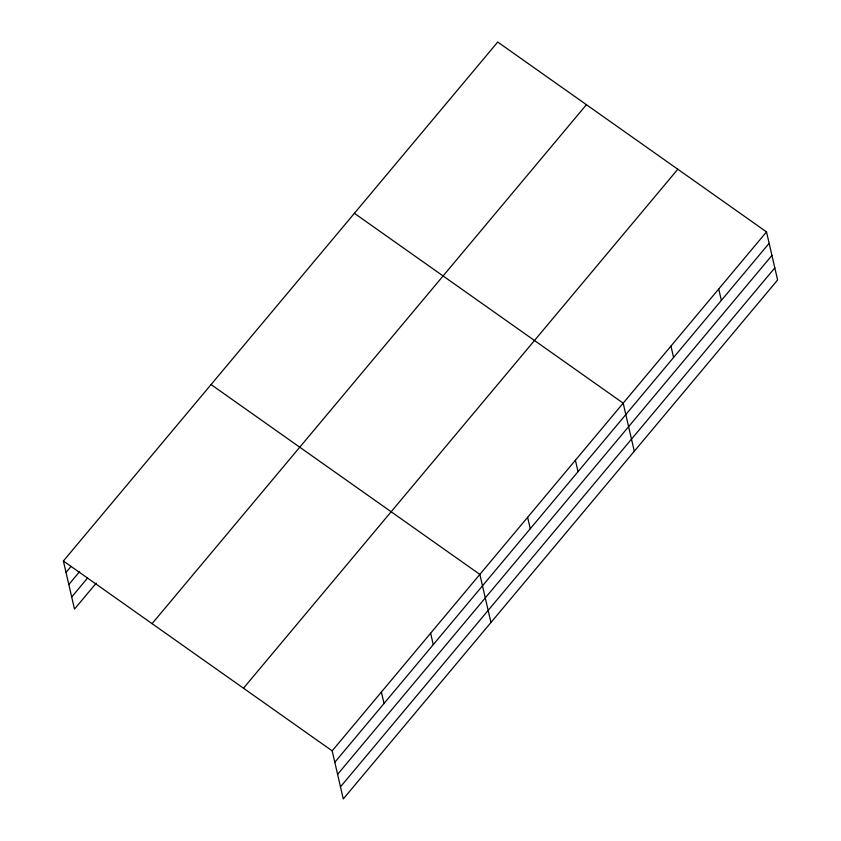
<?xml version="1.0" encoding="UTF-8"?>
<svg xmlns="http://www.w3.org/2000/svg" width="841" height="841" viewBox="0 0 841 841"><rect width="100%" height="100%" fill="white"/><g stroke="black" fill="none" stroke-linecap="round" stroke-linejoin="round"><path stroke-width="1.26" d="M63.39 561.01L497.725 42.05L766.508 231.895L777.61 279.99L343.275 798.95L332.174 750.855L63.39 561.01L74.492 609.105L96.189 583.181M66.029 572.416L71.033 566.435M68.825 584.527L79.664 571.565M71.695 596.994L87.548 578.051M152.084 623.654L586.419 104.704M243.48 688.211L677.804 169.251M332.174 750.855L766.508 231.895M334.813 762.272L769.137 243.312M337.598 774.372L771.933 255.422M340.479 786.85L774.813 267.89M354.397 213.309L623.181 403.154L634.282 451.249M211.059 384.558L479.843 574.414L490.955 622.508M718.729 288.989L721.368 300.395M670.95 346.072L673.588 357.488M575.402 460.237L578.03 471.654M527.622 517.331L530.261 528.737M430.624 633.231L433.262 644.637M381.394 692.038L384.032 703.454"/></g></svg>
